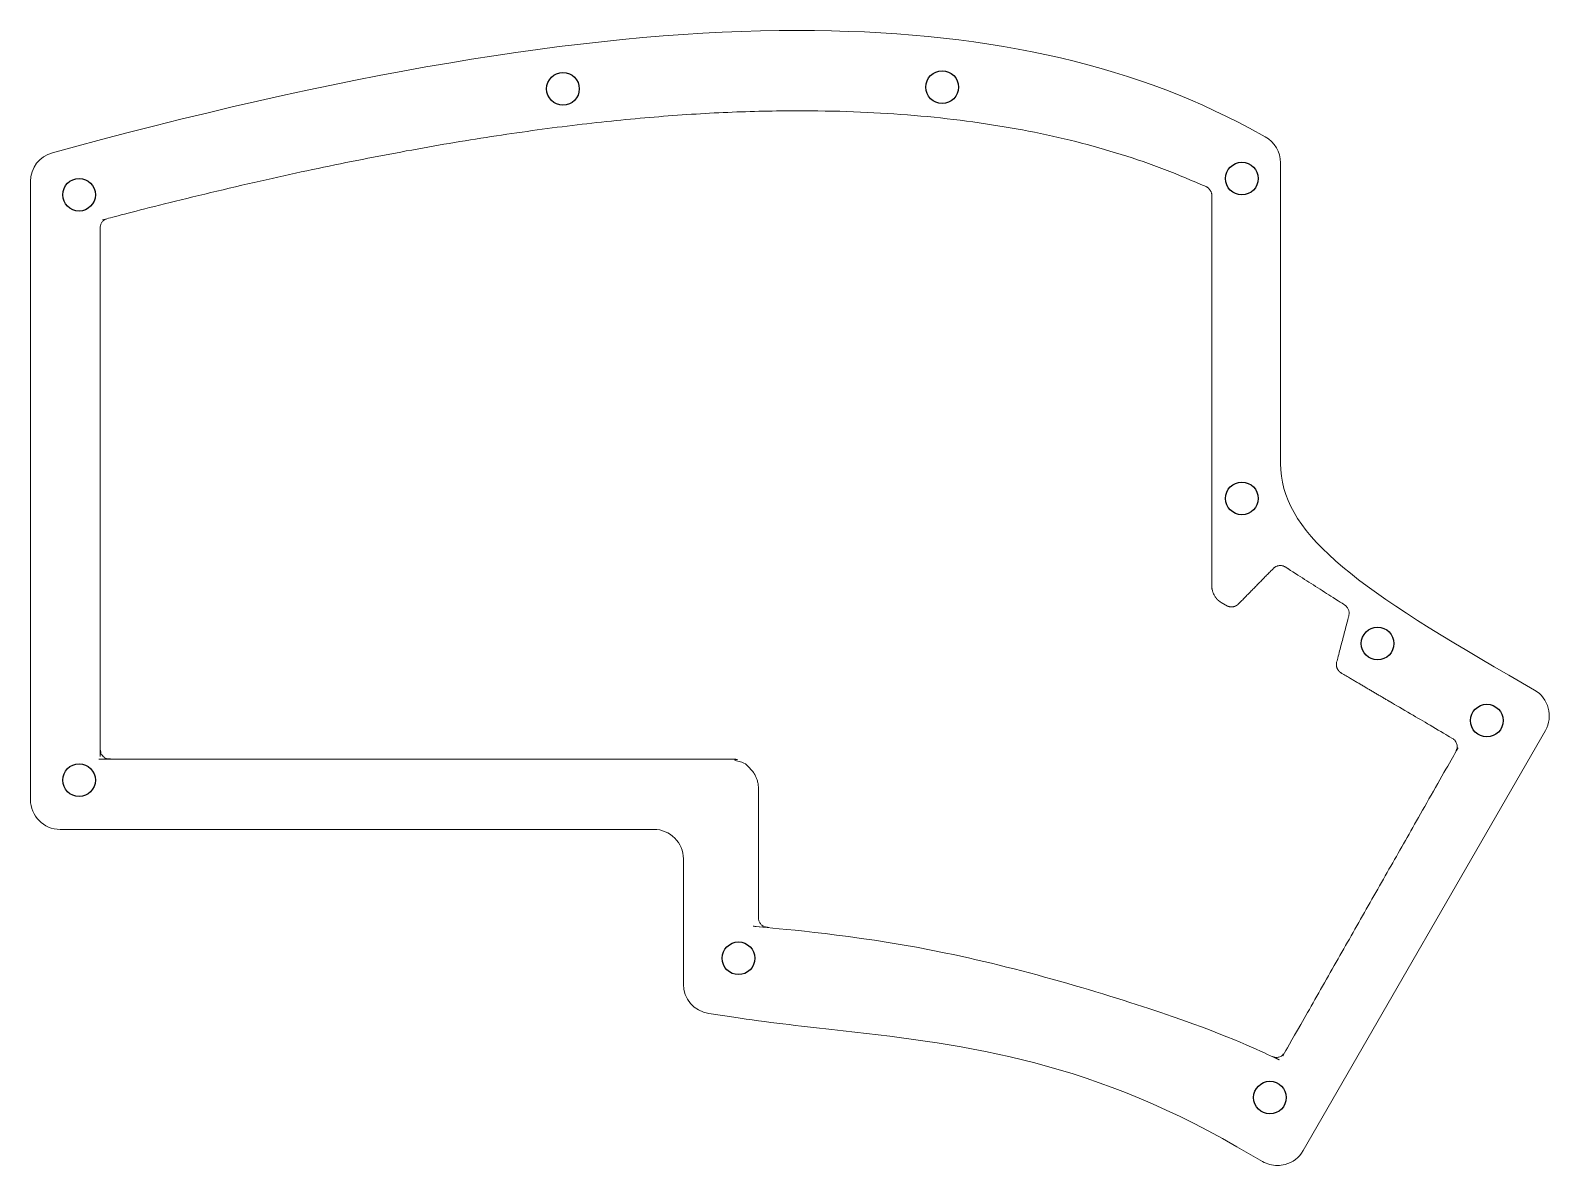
# Model space of a CAD drawing. Header units: millimetres. Extents: x -436 to 370, y 268 to 382.
# Drawn here: x -436 to -282.1, y 267.7 to 382.4 of the extents above; entities outside this region: 2.
import ezdxf

# ---------------------------------------------------------------- set-up
doc = ezdxf.new("R2010")
doc.units = ezdxf.units.MM
doc.header["$MEASUREMENT"] = 0
doc.layers.get('0').update_dxf_attribs({"true_color": 0xc2ced6})
doc.layers.add('Layer 1', color=7, linetype='Continuous')

msp = doc.modelspace()

# ---------------------------------------------------------------- linework, layer by layer
for centre, radius in [((-382.21, 376.49), 1.65), ((-343.9, 376.66), 1.65), ((-313.62, 367.42), 1.65), ((-431.1, 365.79), 1.65), ((369.04, 339.22), 1.1), ((-313.62, 335.12), 1.65), ((-299.91, 320.46), 1.65), ((-288.87, 312.68), 1.65), ((-431.1, 306.66), 1.65), ((-364.48, 288.67), 1.65), ((369.04, 280.09), 1.1), ((-310.79, 274.6), 1.65)]:
    msp.add_circle(centre, radius)
at = {"layer": 'Layer 1', "color": 242, "lineweight": 20, "true_color": 0xd62227}
msp.add_open_spline([(-436.01, 347.05), (-436.01, 358.6), (-436.01, 367.14), (-436.01, 367.14), (-436.01, 368.5), (-435.1, 369.69), (-433.79, 370.04), (-433.79, 370.04), (-431.57, 370.64), (-431.57, 370.64), (-402.21, 378.54), (-378.3, 382.38), (-358.5, 382.38), (-340.06, 382.38), (-325.12, 379.15), (-312.85, 372.5), (-312.85, 372.5), (-311.28, 371.65), (-311.28, 371.65), (-310.31, 371.12), (-309.71, 370.11), (-309.71, 369.01), (-309.71, 369.01), (-309.71, 359.27), (-309.71, 348.45), (-309.71, 342.68), (-309.71, 338.65), (-309.71, 338.65), (-309.71, 331.74), (-302.6, 326.47), (-286.65, 317.26), (-286.65, 317.26), (-284.06, 315.76), (-284.06, 315.76), (-282.62, 314.94), (-282.13, 313.1), (-282.96, 311.67), (-282.96, 311.67), (-307.43, 269.24), (-307.43, 269.24), (-307.83, 268.55), (-308.48, 268.05), (-309.25, 267.84), (-309.51, 267.77), (-309.77, 267.74), (-310.03, 267.74), (-310.55, 267.74), (-311.07, 267.87), (-311.53, 268.14), (-311.53, 268.14), (-314.13, 269.64), (-314.13, 269.64), (-329.75, 278.66), (-342.62, 280.09), (-355.06, 281.48), (-358.3, 281.84), (-361.65, 282.21), (-364.94, 282.71), (-364.94, 282.71), (-367.49, 283.1), (-367.49, 283.1), (-368.96, 283.32), (-370.04, 284.58), (-370.04, 286.06), (-370.04, 286.06), (-370.04, 298.7), (-370.04, 298.7), (-370.04, 300.35), (-371.38, 301.69), (-373.04, 301.69), (-373.04, 301.69), (-433.01, 301.69), (-433.01, 301.69), (-434.67, 301.69), (-436.01, 303.04), (-436.01, 304.69), (-436.01, 304.69), (-436.01, 326.16), (-436.01, 347.05)], degree=3, knots=[0, 0, 0, 0, 0.323698, 0.323698, 0.323698, 1.323698, 1.323698, 1.323698, 2.323698, 2.323698, 2.323698, 3.323698, 3.323698, 3.323698, 4.323698, 4.323698, 4.323698, 5.323698, 5.323698, 5.323698, 6.323698, 6.323698, 6.323698, 6.767604, 6.767604, 6.767604, 7.053317, 7.053317, 7.053317, 8.053317, 8.053317, 8.053317, 9.053317, 9.053317, 9.053317, 10.053317, 10.053317, 10.053317, 11.053317, 11.053317, 11.053317, 12.053317, 12.053317, 12.053317, 13.053317, 13.053317, 13.053317, 14.053317, 14.053317, 14.053317, 15.053317, 15.053317, 15.053317, 16.053317, 16.053317, 16.053317, 17.053317, 17.053317, 17.053317, 18.053317, 18.053317, 18.053317, 19.053317, 19.053317, 19.053317, 20.053317, 20.053317, 20.053317, 21.053317, 21.053317, 21.053317, 22.053317, 22.053317, 22.053317, 23.053317, 23.053317, 23.053317, 23.566487, 23.566487, 23.566487, 23.566487], dxfattribs=at)
at = {"layer": 'Layer 1', "color": 0, "lineweight": 20}
msp.add_rational_spline([(-317.24, 366.61), (-316.88, 366.44), (-316.66, 366.1), (-316.66, 365.7), (-316.66, 352.57), (-316.66, 339.44), (-316.66, 326.31), (-316.66, 325.58), (-316.3, 324.95), (-315.67, 324.58), (-315.51, 324.49), (-315.34, 324.39), (-315.18, 324.3), (-314.77, 324.05), (-314.3, 324.12), (-313.96, 324.46), (-312.79, 325.65), (-311.62, 326.84), (-310.45, 328.04), (-310.1, 328.39), (-309.61, 328.44), (-309.2, 328.18), (-307.21, 326.9), (-305.23, 325.63), (-303.24, 324.36), (-302.86, 324.11), (-302.7, 323.69), (-302.82, 323.26), (-303.22, 321.71), (-303.63, 320.15), (-304.04, 318.6), (-304.16, 318.15), (-303.98, 317.72), (-303.58, 317.48), (-299.84, 315.28), (-296.1, 313.08), (-292.36, 310.89), (-291.86, 310.59), (-291.71, 310.03), (-292, 309.53), (-297.76, 299.41), (-303.52, 289.28), (-309.28, 279.16), (-309.55, 278.69), (-310.06, 278.52), (-310.56, 278.74), (-326.75, 285.89), (-343.91, 290.27), (-361.55, 291.77), (-362.09, 291.82), (-362.46, 292.22), (-362.46, 292.77), (-362.46, 297.11), (-362.46, 301.44), (-362.46, 305.78), (-362.46, 307.54), (-363.71, 308.78), (-365.46, 308.78), (-386.3, 308.78), (-407.14, 308.78), (-427.97, 308.78), (-428.56, 308.78), (-428.97, 309.19), (-428.97, 309.78), (-428.97, 327.33), (-428.97, 344.88), (-428.97, 362.42), (-428.97, 362.9), (-428.69, 363.27), (-428.23, 363.39), (-400.34, 370.71), (-377.48, 374.27), (-358.41, 374.27), (-342.15, 374.27), (-328.63, 371.76), (-317.24, 366.61)], [1, 0.893524352785, 0.893524352785, 1, 1, 1, 1, 0.911942637596, 0.911942637596, 1, 1, 1, 1, 0.858781346017, 0.858781346017, 1, 1, 1, 1, 0.85060682237, 0.85060682237, 1, 1, 1, 1, 0.872457653741, 0.872457653741, 1, 1, 1, 1, 0.864637458289, 0.864637458289, 1, 1, 1, 1, 0.80795894702, 0.80795894702, 1, 1, 1, 1, 0.828085169052, 0.828085169052, 1, 0.990895199705, 0.990895199705, 1, 0.824310121155, 0.824310121155, 1, 1, 1, 1, 0.804737854124, 0.804737854124, 1, 1, 1, 1, 0.804737854124, 0.804737854124, 1, 1, 1, 1, 0.861194321651, 0.861194321651, 1, 1, 1, 1, 1, 1, 1], degree=3, knots=[0, 0, 0, 0, 1.14597, 1.14597, 1.14597, 2.14597, 2.14597, 2.14597, 3.185588, 3.185588, 3.185588, 4.185588, 4.185588, 4.185588, 5.511514, 5.511514, 5.511514, 6.511514, 6.511514, 6.511514, 7.876794, 7.876794, 7.876794, 8.876794, 8.876794, 8.876794, 10.134555, 10.134555, 10.134555, 11.134555, 11.134555, 11.134555, 12.431669, 12.431669, 12.431669, 13.431669, 13.431669, 13.431669, 14.988752, 14.988752, 14.988752, 15.988752, 15.988752, 15.988752, 17.457866, 17.457866, 17.457866, 17.788785, 17.788785, 17.788785, 19.274718, 19.274718, 19.274718, 20.274718, 20.274718, 20.274718, 21.845514, 21.845514, 21.845514, 22.845514, 22.845514, 22.845514, 24.41631, 24.41631, 24.41631, 25.41631, 25.41631, 25.41631, 26.73043, 26.73043, 26.73043, 27.693239, 27.693239, 27.693239, 28.574653, 28.574653, 28.574653, 28.574653], dxfattribs=at)

doc.saveas('drawing.dxf')
